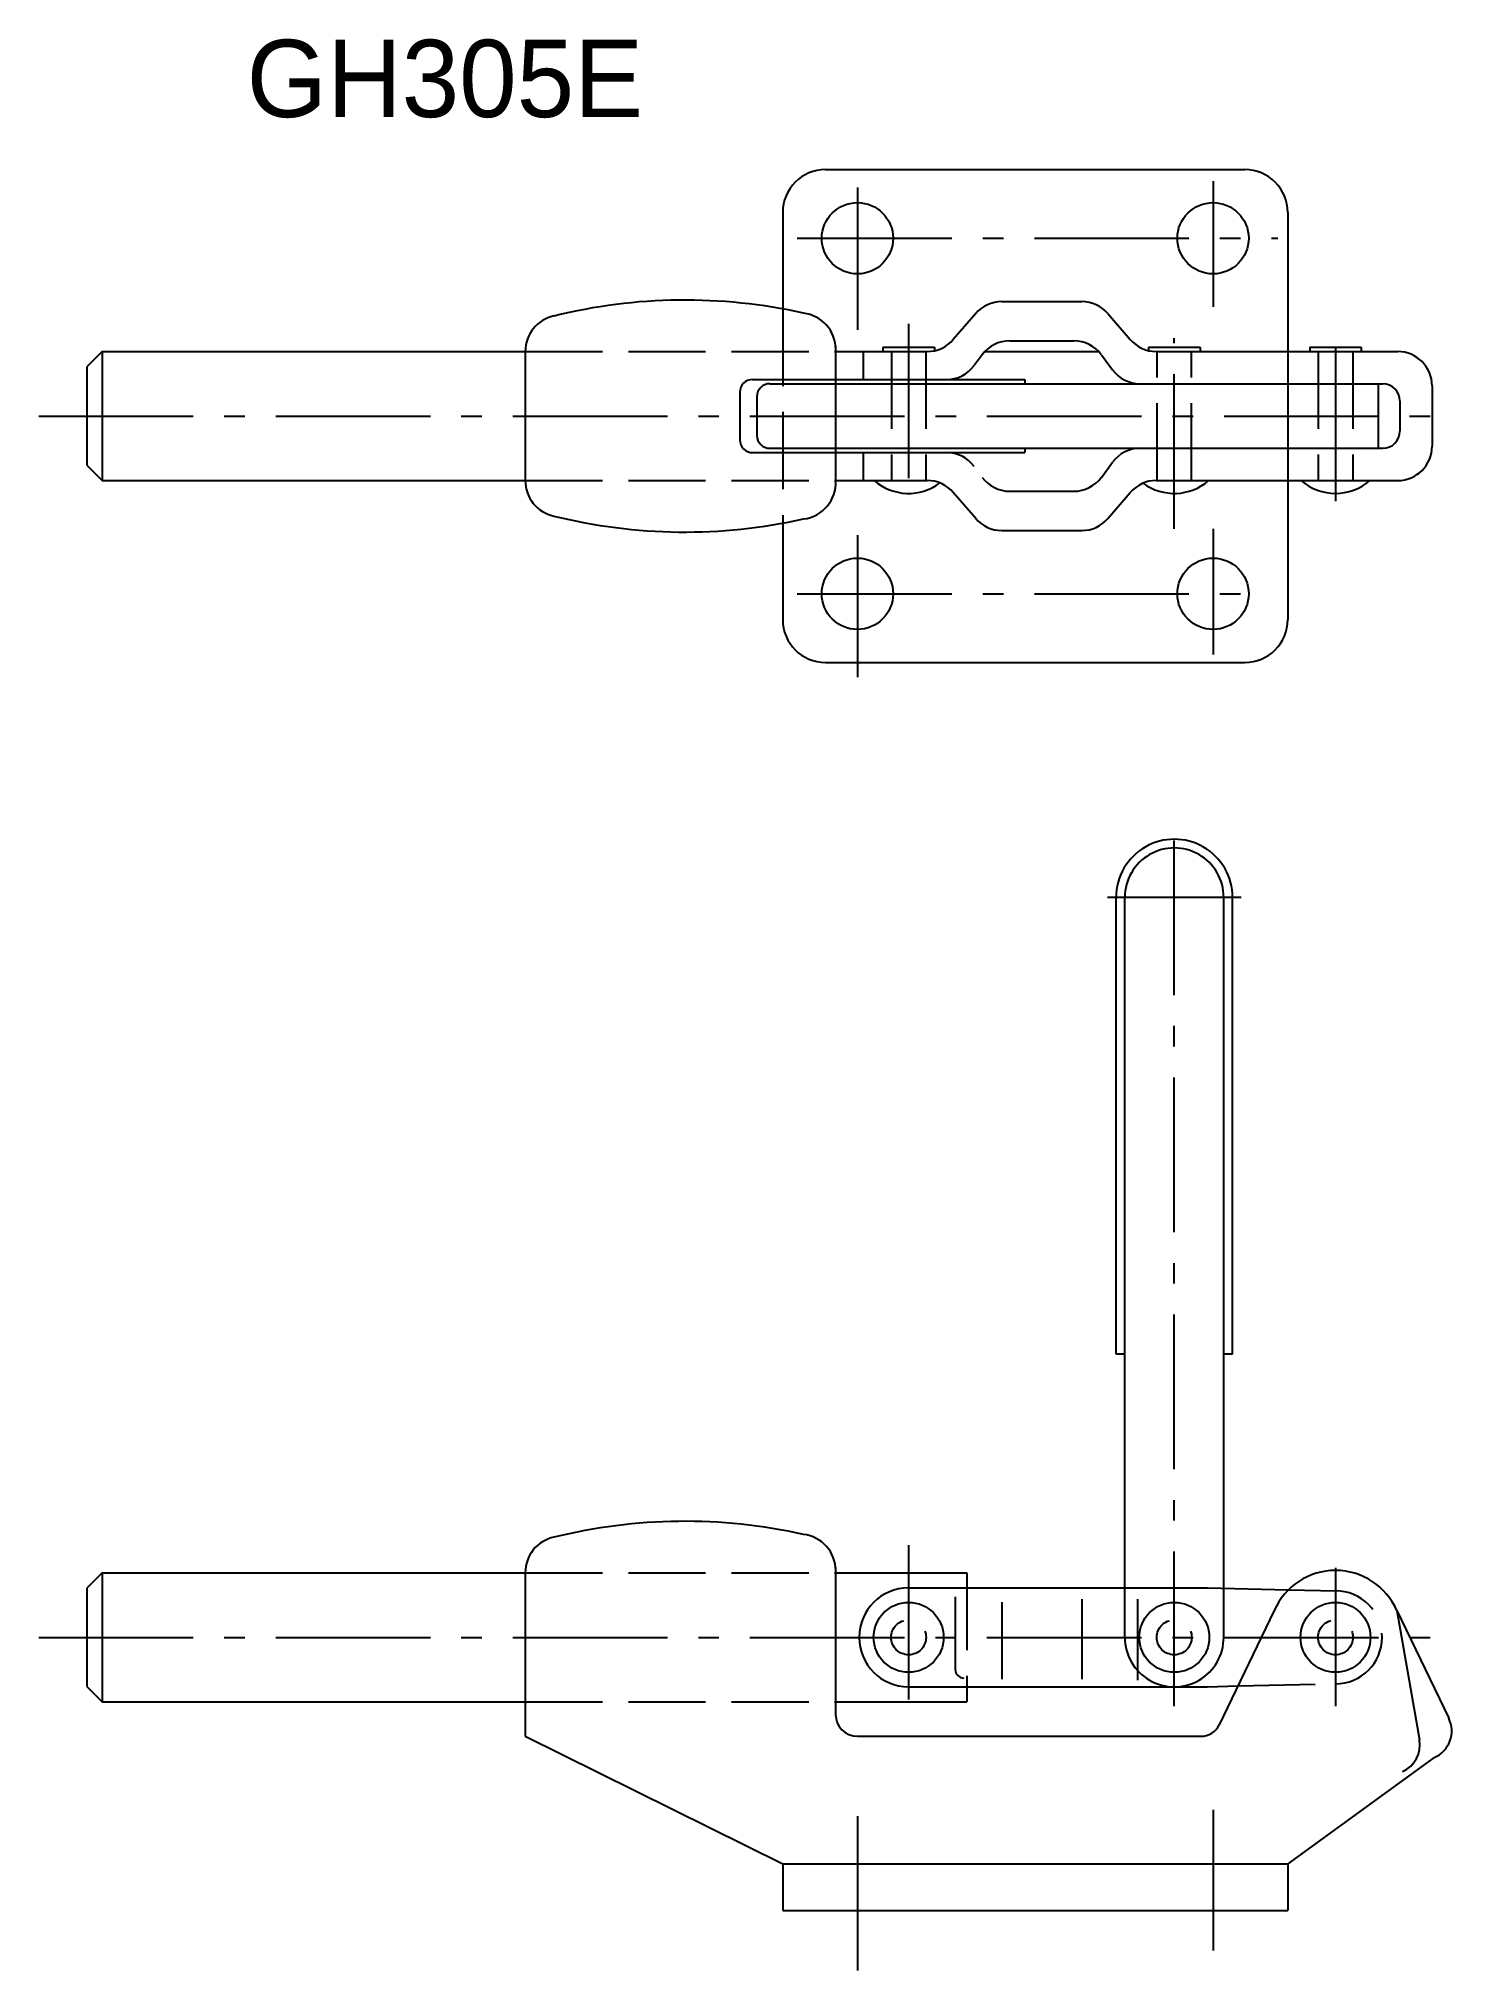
# Model space of a CAD drawing. Extents: x 995 to 1160, y 1237 to 1462.
import ezdxf

# ---------------------------------------------------------------- set-up
doc = ezdxf.new("R2010")
doc.units = 0
doc.header["$LTSCALE"] = 3
doc.header["$MEASUREMENT"] = 0
doc.linetypes.add('DASHED', pattern=[4, 3, -1])
doc.linetypes.add('SCENTER', pattern=[9.2, 6, -1.2, 0.8, -1.2])
for name, color, linetype in [('CON', 2, 'CONTINUOUS'), ('DAS', 3, 'DASHED'), ('SCEN', 1, 'SCENTER')]:
    doc.layers.add(name, color=color, linetype=linetype)

msp = doc.modelspace()

# ---------------------------------------------------------------- linework, layer by layer
at = {"layer": 'CON'}
for p, q in [((1086.64, 1446.67), (1135.44, 1446.67)), ((1081.64, 1441.67), (1081.64, 1430.44)), ((1140.44, 1441.67), (1140.44, 1394.27)), ((1107.14, 1431.29), (1116.47, 1431.29)), ((1104.11, 1429.9), (1101.5, 1426.87)), ((1119.5, 1429.9), (1122.11, 1426.87)), ((1087.8, 1426.1), (1087.8, 1421.73)), ((1108.08, 1426.73), (1115.52, 1426.73)), ((1002.41, 1425.48), (1000.64, 1423.71)), ((1002.41, 1425.48), (1002.41, 1410.46)), ((1002.41, 1425.48), (1051.67, 1425.48)), ((1051.67, 1425.48), (1051.67, 1410.46)), ((1087.8, 1425.48), (1098.47, 1425.48)), ((1091.01, 1425.48), (1091.01, 1422.23)), ((1093.3, 1425.98), (1099.3, 1425.98)), ((1093.3, 1425.98), (1093.3, 1425.48)), ((1099.3, 1425.98), (1099.3, 1425.57)), ((1104.87, 1425.11), (1103.93, 1423.85)), ((1105.18, 1425.48), (1118.42, 1425.48)), ((1118.74, 1425.11), (1120.04, 1423.35)), ((1124.23, 1425.98), (1124.23, 1425.58)), ((1124.23, 1425.98), (1130.23, 1425.98)), ((1125.14, 1425.48), (1153.25, 1425.48)), ((1130.23, 1425.98), (1130.23, 1425.48)), ((1143, 1425.98), (1149, 1425.98)), ((1143, 1425.98), (1143, 1425.48)), ((1149, 1425.98), (1149, 1425.48)), ((1000.64, 1423.71), (1000.64, 1412.23)), ((1078.14, 1422.23), (1109.83, 1422.23)), ((1080.14, 1421.73), (1151.5, 1421.73)), ((1109.83, 1422.23), (1109.83, 1421.73)), ((1150.95, 1421.73), (1150.95, 1414.21)), ((1076.64, 1420.73), (1076.64, 1415.21)), ((1078.64, 1420.23), (1078.64, 1415.71)), ((1153.5, 1419.73), (1153.5, 1416.21)), ((1157.25, 1421.48), (1157.25, 1414.46)), ((1078.14, 1413.71), (1109.83, 1413.71)), ((1080.14, 1414.21), (1151.5, 1414.21)), ((1087.8, 1414.21), (1087.8, 1410.46)), ((1091.01, 1413.71), (1091.01, 1410.46)), ((1109.83, 1414.21), (1109.83, 1413.71)), ((1118.74, 1410.83), (1120.04, 1412.59)), ((1000.64, 1412.23), (1002.41, 1410.46)), ((1002.41, 1410.46), (1051.67, 1410.46)), ((1087.8, 1410.46), (1098.47, 1410.46)), ((1125.14, 1410.46), (1153.25, 1410.46)), ((1104.11, 1406.03), (1101.5, 1409.06)), ((1108.08, 1409.21), (1115.52, 1409.21)), ((1119.5, 1406.03), (1122.11, 1409.06)), ((1081.64, 1405.49), (1081.64, 1394.27)), ((1107.14, 1404.64), (1116.47, 1404.64)), ((1086.64, 1389.27), (1135.44, 1389.27)), ((1120.45, 1308.72), (1120.45, 1361.91)), ((1121.47, 1282.95), (1121.47, 1361.91)), ((1132.99, 1282.88), (1132.99, 1361.91)), ((1134.01, 1308.72), (1134.01, 1361.91)), ((1121.47, 1308.72), (1120.45, 1308.72)), ((1134.01, 1308.72), (1132.99, 1308.72)), ((1002.41, 1283.27), (1000.64, 1281.49)), ((1002.41, 1283.27), (1051.67, 1283.27)), ((1002.41, 1283.27), (1002.41, 1268.24)), ((1051.67, 1283.27), (1051.67, 1264.23)), ((1087.8, 1283.88), (1087.8, 1266.78)), ((1087.8, 1283.27), (1103.08, 1283.27)), ((1121.47, 1275.75), (1121.47, 1282.95)), ((1132.99, 1275.75), (1132.99, 1282.88)), ((1000.64, 1281.49), (1000.64, 1270.01)), ((1096.3, 1281.51), (1131.09, 1281.51)), ((1101.72, 1280.48), (1101.72, 1272.03)), ((1107.14, 1279.84), (1107.14, 1270.87)), ((1116.47, 1280.19), (1116.47, 1270.87)), ((1122.96, 1280.19), (1122.96, 1270.78)), ((1131.09, 1281.51), (1140.51, 1281.28)), ((1138.86, 1278.87), (1132.46, 1265.57)), ((1153.15, 1278.87), (1155.77, 1263.81)), ((1153.15, 1278.87), (1159.19, 1266.32)), ((1000.64, 1270.01), (1002.41, 1268.24)), ((1096.3, 1269.99), (1131.09, 1269.99)), ((1131.09, 1269.99), (1134.65, 1270.12)), ((1002.41, 1268.24), (1051.67, 1268.24)), ((1087.8, 1268.24), (1103.08, 1268.24)), ((1051.67, 1264.23), (1081.64, 1249.38)), ((1090.34, 1264.23), (1130.33, 1264.23)), ((1157.49, 1261.74), (1140.44, 1249.38)), ((1081.64, 1249.38), (1140.44, 1249.38)), ((1081.64, 1249.38), (1081.64, 1243.96)), ((1140.44, 1249.38), (1140.44, 1243.96)), ((1081.64, 1243.96), (1140.44, 1243.96))]:
    msp.add_line(p, q, dxfattribs=at)
for centre, radius in [((1090.34, 1438.67), 4.15), ((1131.74, 1438.67), 4.15), ((1090.34, 1397.27), 4.15), ((1131.74, 1397.27), 4.15), ((1096.3, 1275.75), 4.07), ((1127.23, 1275.75), 4.07), ((1146, 1275.75), 4.07)]:
    msp.add_circle(centre, radius, dxfattribs=at)
for centre, radius, start, end in [((1086.64, 1441.67), 5, 90, 180), ((1135.44, 1441.67), 5, 0, 90), ((1070.24, 1368.13), 63.34, 77.3939, 103.916), ((1107.14, 1427.29), 4, 90, 139.3003), ((1116.47, 1427.29), 4, 40.6997, 90), ((1055.91, 1425.48), 4.24, 102.2848, 180), ((1083.58, 1425.74), 4.23, 360, 83.5047), ((1098.47, 1429.48), 4, 270, 319.3003), ((1108.08, 1422.73), 4, 90, 143.4565), ((1115.52, 1422.73), 4, 36.5435, 90), ((1125.14, 1429.48), 4, 220.6997, 270), ((1100.72, 1426.23), 4, 270, 323.4565), ((1153.25, 1421.48), 4, 0, 90), ((1078.14, 1420.73), 1.5, 90, 180), ((1080.14, 1420.23), 1.5, 90, 180), ((1080.14, 1420.23), 1.5, 90, 180), ((1123.26, 1425.73), 4, 216.5435, 270), ((1151.5, 1419.73), 2, 0, 90), ((1078.14, 1415.21), 1.5, 180, 270), ((1080.14, 1415.71), 1.5, 180, 270), ((1080.14, 1415.71), 1.5, 180, 270), ((1151.5, 1416.21), 2, 270, 360), ((1100.72, 1409.71), 4, 36.5435, 90), ((1123.26, 1410.21), 4, 90, 143.4565), ((1153.25, 1414.46), 4, 270, 0), ((1055.91, 1410.46), 4.24, 180, 257.7152), ((1083.58, 1410.19), 4.23, 276.4953, 3.5643), ((1096.3, 1415.04), 6.08, 228.8879, 306.8416), ((1098.47, 1406.46), 4, 40.6997, 90), ((1108.08, 1413.21), 4, 216.5435, 270), ((1115.52, 1413.21), 4, 270, 323.4565), ((1125.14, 1406.46), 4, 90, 139.3003), ((1127.23, 1415.04), 6.08, 233.4588, 311.1121), ((1146, 1415.04), 6.08, 228.8879, 311.1121), ((1070.24, 1467.8), 63.34, 256.084, 282.6061), ((1107.14, 1408.64), 4, 220.6997, 270), ((1116.47, 1408.64), 4, 270, 319.3003), ((1086.64, 1394.27), 5, 180, 270), ((1135.44, 1394.27), 5, 270, 0), ((1127.23, 1361.91), 6.78, 360, 180.0001), ((1127.23, 1361.91), 5.76, 359.9999, 180.0001), ((1070.24, 1225.92), 63.34, 77.3939, 103.916), ((1055.91, 1283.27), 4.24, 102.2848, 180), ((1083.58, 1283.53), 4.23, 360, 83.5047), ((1146, 1275.75), 7.79, 23.587, 156.413), ((1096.3, 1275.75), 5.76, 90, 270), ((1127.23, 1275.75), 5.76, 179.9396, 0), ((1102.74, 1272.03), 1.02, 180, 270), ((1090.34, 1266.78), 2.54, 180, 270), ((1156.14, 1264.85), 3.39, 293.6294, 25.7061), ((1130.33, 1266.6), 2.37, 270, 334.2939), ((1152.44, 1263.23), 3.39, 293.6294, 9.8984)]:
    msp.add_arc(centre, radius, start, end, dxfattribs=at)
at = {"layer": 'DAS'}
for p, q in [((1081.64, 1430.44), (1081.64, 1405.49)), ((1051.67, 1425.48), (1087.8, 1425.48)), ((1094.3, 1425.48), (1094.3, 1410.46)), ((1098.3, 1425.48), (1098.3, 1410.46)), ((1125.23, 1410.46), (1125.23, 1425.48)), ((1129.23, 1410.46), (1129.23, 1425.48)), ((1144, 1425.48), (1144, 1410.46)), ((1148, 1425.48), (1148, 1410.46)), ((1087.8, 1421.73), (1087.8, 1414.21)), ((1051.67, 1410.46), (1087.8, 1410.46)), ((1051.67, 1283.27), (1087.8, 1283.27)), ((1103.08, 1283.27), (1103.08, 1268.24)), ((1140.51, 1281.28), (1146.11, 1281.17)), ((1134.65, 1270.12), (1146.11, 1270.33)), ((1051.67, 1268.24), (1087.8, 1268.24))]:
    msp.add_line(p, q, dxfattribs=at)
for centre in [(1096.3, 1275.75), (1127.23, 1275.75), (1146, 1275.75)]:
    msp.add_circle(centre, 2.03, dxfattribs=at)
msp.add_arc((1146, 1275.75), 5.42, 270, 90, dxfattribs=at)
at = {"layer": 'SCEN'}
for p, q in [((1090.34, 1444.58), (1090.34, 1428.02)), ((1131.74, 1445.33), (1131.74, 1430.69)), ((1083.34, 1438.67), (1139.28, 1438.67)), ((1096.3, 1428.72), (1096.3, 1407.14)), ((1127.23, 1404.84), (1127.23, 1427.04)), ((1146, 1426.05), (1146, 1406.53)), ((995.02, 1417.97), (1160.29, 1417.97)), ((1090.34, 1404.11), (1090.34, 1387.55)), ((1131.74, 1404.85), (1131.74, 1390.21)), ((1083.34, 1397.27), (1137.8, 1397.27)), ((1127.23, 1267.74), (1127.23, 1371.49)), ((1135.02, 1361.91), (1119.44, 1361.91)), ((1096.3, 1286.5), (1096.3, 1265.53)), ((1146, 1283.84), (1146, 1267.74)), ((995.02, 1275.75), (1160.29, 1275.75)), ((1090.34, 1254.94), (1090.34, 1236.63)), ((1131.74, 1255.68), (1131.74, 1239.29))]:
    msp.add_line(p, q, dxfattribs=at)

# ---------------------------------------------------------------- texts
at = {"layer": 'CON', "insert": (1019.23, 1461.78), "char_height": 9, "width": 222.21, "attachment_point": 1}
msp.add_mtext('GH305E', dxfattribs=at)

doc.saveas('drawing.dxf')
